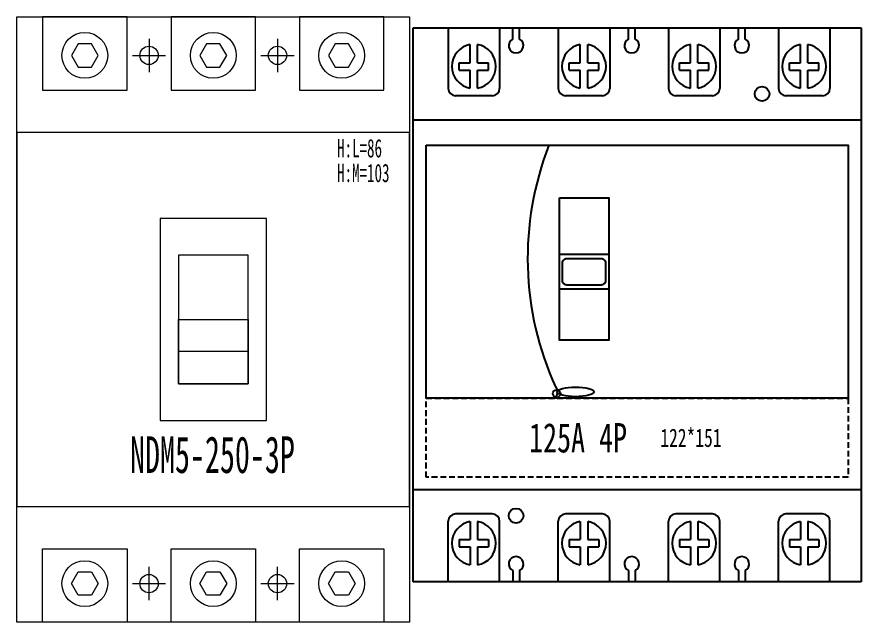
# Model space of a CAD drawing. Extents: x 315613 to 316313, y 295845 to 298045.
# Drawn here: x 315846.6 to 316076.6, y 296573.6 to 296738.6 of the extents above; entities that cross this region are included whole.
import ezdxf
from ezdxf.enums import TextEntityAlignment as Align

# ---------------------------------------------------------------- set-up
doc = ezdxf.new("R2010")
doc.units = 0
doc.header["$MEASUREMENT"] = 0
doc.linetypes.add('HIDDEN2', pattern=[4.7625, 3.175, -1.5875])
doc.layers.add('元件', color=7, linetype='Continuous')
doc.layers.add('细线', color=7, linetype='Continuous', lineweight=0)
doc.styles.add('GH-CZC', font='', dxfattribs={"width": 0.7})
doc.styles.add('宋', font='', dxfattribs={"width": 0.7})
doc.styles.get('GH-CZC').set_extended_font_data('SimSun')
doc.styles.get('宋').set_extended_font_data('SimSun')

# ---------------------------------------------------------------- blocks, each defined once
blk = doc.blocks.new('Manufacturer光辉PartName塑壳断路器Series4PShellFrameLimitingCurrentRemarkPartTypeMinCurrent16MaxCurrent125Poles4PMinPower0MaxPower0LibType2DelFlgfalseUpdateDate')
at = {"layer": '元件', "color": 0, "transparency": 33554687}
for p, q in [((-51.5, 75.5), (-51.5, 59)), ((-37.5, 75.5), (-37.5, 59)), ((-33.9, 72.43), (-33.9, 75.5)), ((-32.1, 72.43), (-32.1, 75.5)), ((-21.5, 75.5), (-21.5, 59)), ((-7.5, 75.5), (-7.5, 59)), ((-2.4, 72.43), (-2.4, 75.5)), ((-0.6, 72.43), (-0.6, 75.5)), ((8.5, 75.5), (8.5, 59)), ((22.5, 75.5), (22.5, 59)), ((27.6, 72.43), (27.6, 75.5)), ((29.4, 72.43), (29.4, 75.5)), ((38.5, 75.5), (38.5, 59)), ((52.5, 75.5), (52.5, 59)), ((-45.5, 66), (-45.5, 70.92)), ((-43.5, 66), (-43.5, 70.92)), ((-15.5, 66), (-15.5, 70.92)), ((-13.5, 66), (-13.5, 70.92)), ((14.5, 66), (14.5, 70.92)), ((16.5, 66), (16.5, 70.92)), ((44.5, 66), (44.5, 70.92)), ((46.5, 66), (46.5, 70.92)), ((-48.5, 64), (-48.5, 66)), ((-48.5, 66), (-45.5, 66)), ((-43.5, 66), (-40.5, 66)), ((-40.5, 64), (-40.5, 66)), ((-18.5, 66), (-15.5, 66)), ((-18.5, 64), (-18.5, 66)), ((-13.5, 66), (-10.5, 66)), ((-10.5, 64), (-10.5, 66)), ((11.5, 64), (11.5, 66)), ((11.5, 66), (14.5, 66)), ((16.5, 66), (19.5, 66)), ((19.5, 64), (19.5, 66)), ((41.5, 64), (41.5, 66)), ((41.5, 66), (44.5, 66)), ((46.5, 66), (49.5, 66)), ((49.5, 64), (49.5, 66)), ((-48.5, 64), (-45.5, 64)), ((-45.5, 59.08), (-45.5, 64)), ((-43.5, 64), (-40.5, 64)), ((-43.5, 59.08), (-43.5, 64)), ((-18.5, 64), (-15.5, 64)), ((-15.5, 59.08), (-15.5, 64)), ((-13.5, 59.08), (-13.5, 64)), ((-13.5, 64), (-10.5, 64)), ((11.5, 64), (14.5, 64)), ((14.5, 59.08), (14.5, 64)), ((16.5, 64), (19.5, 64)), ((16.5, 59.08), (16.5, 64)), ((41.5, 64), (44.5, 64)), ((44.5, 59.08), (44.5, 64)), ((46.5, 64), (49.5, 64)), ((46.5, 59.08), (46.5, 64)), ((-39.5, 57), (-49.5, 57)), ((-9.5, 57), (-19.5, 57)), ((20.5, 57), (10.5, 57)), ((50.5, 57), (40.5, 57)), ((-61, 50.39), (61, 50.39)), ((-61, -50.39), (61, -50.39)), ((-39.5, -57), (-49.5, -57)), ((-9.5, -57), (-19.5, -57)), ((20.5, -57), (10.5, -57)), ((50.5, -57), (40.5, -57)), ((-51.5, -75.5), (-51.5, -59)), ((-45.5, -59.08), (-45.5, -64)), ((-43.5, -59.08), (-43.5, -64)), ((-37.5, -75.5), (-37.5, -59)), ((-21.5, -75.5), (-21.5, -59)), ((-15.5, -59.08), (-15.5, -64)), ((-13.5, -59.08), (-13.5, -64)), ((-7.5, -75.5), (-7.5, -59)), ((8.5, -75.5), (8.5, -59)), ((14.5, -59.08), (14.5, -64)), ((16.5, -59.08), (16.5, -64)), ((22.5, -75.5), (22.5, -59)), ((38.5, -75.5), (38.5, -59)), ((44.5, -59.08), (44.5, -64)), ((46.5, -59.08), (46.5, -64)), ((52.5, -75.5), (52.5, -59)), ((-48.5, -64), (-45.5, -64)), ((-48.5, -64), (-48.5, -66)), ((-43.5, -64), (-40.5, -64)), ((-40.5, -64), (-40.5, -66)), ((-18.5, -64), (-18.5, -66)), ((-18.5, -64), (-15.5, -64)), ((-13.5, -64), (-10.5, -64)), ((-10.5, -64), (-10.5, -66)), ((11.5, -64), (14.5, -64)), ((11.5, -64), (11.5, -66)), ((16.5, -64), (19.5, -64)), ((19.5, -64), (19.5, -66)), ((41.5, -64), (41.5, -66)), ((41.5, -64), (44.5, -64)), ((46.5, -64), (49.5, -64)), ((49.5, -64), (49.5, -66)), ((-48.5, -66), (-45.5, -66)), ((-45.5, -66), (-45.5, -70.92)), ((-43.5, -66), (-40.5, -66)), ((-43.5, -66), (-43.5, -70.92)), ((-18.5, -66), (-15.5, -66)), ((-15.5, -66), (-15.5, -70.92)), ((-13.5, -66), (-13.5, -70.92)), ((-13.5, -66), (-10.5, -66)), ((11.5, -66), (14.5, -66)), ((14.5, -66), (14.5, -70.92)), ((16.5, -66), (19.5, -66)), ((16.5, -66), (16.5, -70.92)), ((41.5, -66), (44.5, -66)), ((44.5, -66), (44.5, -70.92)), ((46.5, -66), (46.5, -70.92)), ((46.5, -66), (49.5, -66)), ((-33.9, -72.43), (-33.9, -75.5)), ((-32.1, -72.43), (-32.1, -75.5)), ((-2.4, -72.43), (-2.4, -75.5)), ((-0.6, -72.43), (-0.6, -75.5)), ((27.6, -72.43), (27.6, -75.5)), ((29.4, -72.43), (29.4, -75.5))]:
    blk.add_line(p, q, dxfattribs=at)
for points in [[(-61, -75.5), (-61, 75.5)], [(-61, 75.5), (61, 75.5)], [(61, 75.5), (61, -75.5)], [(61, -75.5), (-61, -75.5)]]:
    blk.add_lwpolyline(points, dxfattribs=at)
for points in [[(-57.5, 43.5), (57.5, 43.5), (57.5, -25.5), (-57.5, -25.5)], [(-21.22, 29.14), (-7.78, 29.14), (-7.78, -9.6), (-21.22, -9.6)], [(-21.22, 13.76), (-7.78, 13.76), (-7.78, 4.24), (-21.22, 4.24)]]:
    blk.add_lwpolyline(points, close=True, dxfattribs=at)
blk.add_lwpolyline([(-19.19, 12.61), (-9.81, 12.61, -0.414214), (-8.61, 11.41), (-8.61, 6.59, -0.414214), (-9.81, 5.39), (-19.19, 5.39, -0.414214), (-20.39, 6.59), (-20.39, 11.41, -0.414214)], format="xyb", close=True, dxfattribs=at)
at = {"layer": '元件', "color": 0, "linetype": 'HIDDEN2', "ltscale": 0.5, "transparency": 33554687}
blk.add_lwpolyline([(-57.5, -25.5), (57.5, -25.5), (57.5, -47), (-57.5, -47)], close=True, dxfattribs=at)
at = {"layer": '元件', "color": 0, "linetype": 'ByBlock', "transparency": 33554687}
for centre in [(34, 57.5), (-33, -57.5)]:
    blk.add_circle(centre, 2, dxfattribs=at)
at = {"layer": '元件', "color": 0, "transparency": 33554687}
blk.add_circle((-21.96, -24.22), 1.02, dxfattribs=at)
for centre, radius, start, end in [((-33, 70.65), 2, 116.839, 63.161), ((-1.5, 70.65), 2, 116.839, 63.161), ((28.5, 70.65), 2, 116.839, 63.161), ((-44.5, 65), 6, 99.5941, 260.4059), ((-44.5, 65), 6, 279.5941, 80.4059), ((-14.5, 65), 6, 99.5941, 260.4059), ((-14.5, 65), 6, 279.5941, 80.4059), ((15.5, 65), 6, 99.5941, 260.4059), ((15.5, 65), 6, 279.5941, 80.4059), ((45.5, 65), 6, 99.5941, 260.4059), ((45.5, 65), 6, 279.5941, 80.4059), ((-49.5, 59), 2, 180, 270), ((-39.5, 59), 2, 270, 0), ((-19.5, 59), 2, 180, 270), ((-9.5, 59), 2, 270, 0), ((10.5, 59), 2, 180, 270), ((20.5, 59), 2, 270, 0), ((40.5, 59), 2, 180, 270), ((50.5, 59), 2, 270, 0), ((54.93, 12.69), 84.78, 158.6859, 204.5341), ((-23.47, -23.79), 1.8, 251.3296, 44.8965), ((-49.5, -59), 2, 90, 180), ((-39.5, -59), 2, 0, 90), ((-19.5, -59), 2, 90, 180), ((-9.5, -59), 2, 0, 90), ((10.5, -59), 2, 90, 180), ((20.5, -59), 2, 0, 90), ((40.5, -59), 2, 90, 180), ((50.5, -59), 2, 0, 90), ((-44.5, -65), 6, 99.5941, 260.4059), ((-44.5, -65), 6, 279.5941, 80.4059), ((-14.5, -65), 6, 99.5941, 260.4059), ((-14.5, -65), 6, 279.5941, 80.4059), ((15.5, -65), 6, 99.5941, 260.4059), ((15.5, -65), 6, 279.5941, 80.4059), ((45.5, -65), 6, 99.5941, 260.4059), ((45.5, -65), 6, 279.5941, 80.4059), ((-33, -70.65), 2, 296.839, 243.161), ((-1.5, -70.65), 2, 296.839, 243.161), ((28.5, -70.65), 2, 296.839, 243.161)]:
    blk.add_arc(centre, radius, start, end, dxfattribs=at)
blk.add_ellipse((-16.79, -23.74), major_axis=(-5, 0), ratio=0.263531, dxfattribs=at)
at = {"layer": '元件', "color": 0, "transparency": 33554687, "width": 0.7}
blk.add_text('125A 4P', height=8, dxfattribs=at).set_placement((-29.45, -36.25), align=Align.MIDDLE_LEFT)
at = {"layer": '元件', "color": 0, "transparency": 33554687, "style": 'GH-CZC', "width": 0.7}
blk.add_text('122*151', height=5, dxfattribs=at).set_placement((14.63, -36.25), align=Align.MIDDLE_CENTER)
blk = doc.blocks.new('Manufacturer光辉PartName塑壳断路器Series250ShellFrameLimitingCurrentRemarkPartTypeMinCurrent100MaxCurrent250Poles3PMinPower0MaxPower0LibType2DelFlgfalseUpdateDate')
at = {"layer": '细线'}
for p, q in [((-17.5, 76.53), (-17.5, 67.47)), ((17.5, 76.53), (17.5, 67.47)), ((-22.03, 72), (-12.97, 72)), ((12.97, 72), (22.03, 72)), ((-17.5, -76.53), (-17.5, -67.47)), ((17.5, -76.53), (17.5, -67.47)), ((-22.03, -72), (-12.97, -72)), ((12.97, -72), (22.03, -72))]:
    blk.add_line(p, q, dxfattribs=at)
for points in [[(-53.5, 82.5), (53.5, 82.5), (53.5, -82.5), (-53.5, -82.5)], [(-46.5, 62.5), (-23.5, 62.5), (-23.5, 82.5), (-46.5, 82.5)], [(-11.5, 62.5), (11.5, 62.5), (11.5, 82.5), (-11.5, 82.5)], [(23.5, 62.5), (46.5, 62.5), (46.5, 82.5), (23.5, 82.5)], [(-53.5, -51), (53.5, -51), (53.5, 51), (-53.5, 51)], [(-14.5, -27.5), (14.5, -27.5), (14.5, 27.5), (-14.5, 27.5)], [(-9.5, -17.5), (9.5, -17.5), (9.5, 17.5), (-9.5, 17.5)], [(-9.5, 0), (9.5, 0), (9.5, -17.5), (-9.5, -17.5)], [(-9.5, 0), (9.5, 0), (9.5, -8.75), (-9.5, -8.75)], [(-46.5, -62.5), (-23.5, -62.5), (-23.5, -82.5), (-46.5, -82.5)], [(-11.5, -62.5), (11.5, -62.5), (11.5, -82.5), (-11.5, -82.5)], [(23.5, -62.5), (46.5, -62.5), (46.5, -82.5), (23.5, -82.5)]]:
    blk.add_lwpolyline(points, close=True, dxfattribs=at)
at = {"layer": '细线', "color": 7}
for points in [[(-31.35, 72), (-33.17, 75.17), (-36.83, 75.17), (-38.65, 72), (-36.83, 68.83), (-33.17, 68.83)], [(3.65, 72), (1.83, 75.17), (-1.83, 75.17), (-3.65, 72), (-1.83, 68.83), (1.83, 68.83)], [(38.65, 72), (36.83, 75.17), (33.17, 75.17), (31.35, 72), (33.17, 68.83), (36.83, 68.83)], [(-31.35, -72), (-33.17, -75.17), (-36.83, -75.17), (-38.65, -72), (-36.83, -68.83), (-33.17, -68.83)], [(3.65, -72), (1.83, -75.17), (-1.83, -75.17), (-3.65, -72), (-1.83, -68.83), (1.83, -68.83)], [(38.65, -72), (36.83, -75.17), (33.17, -75.17), (31.35, -72), (33.17, -68.83), (36.83, -68.83)]]:
    blk.add_lwpolyline(points, close=True, dxfattribs=at)
for centre in [(-35, 72), (0, 72), (35, 72), (-35, -72), (0, -72), (35, -72)]:
    blk.add_circle(centre, 6.24, dxfattribs=at)
at = {"layer": '细线'}
for centre in [(-17.5, 72), (17.5, 72), (-17.5, -72), (17.5, -72)]:
    blk.add_circle(centre, 2.5, dxfattribs=at)
at = {"layer": '细线', "color": 7, "attachment_point": 1, "style": '宋'}
for s, insert, char_height, width in [('\\pxql;{\\fFangSong_GB2312|b0|i0|c134|p49;\\W0.6;H:L=86}', (33.73, 49.19), 5, 16.7991), ('\\pxql;{\\fFangSong_GB2312|b0|i0|c134|p49;\\W0.6;H:M=103}', (33.73, 42.45), 5, 16.7991), ('\\pxql;{\\fFangSong_GB2312|b0|i0|c134|p49;\\W0.6;NDM5-250-3P}', (-22.68, -31.84), 10, 49.2649)]:
    blk.add_mtext(s, dxfattribs=dict(at, insert=insert, char_height=char_height, width=width))

msp = doc.modelspace()

# ---------------------------------------------------------------- block references
for name, p in [('Manufacturer光辉PartName塑壳断路器Series250ShellFrameLimitingCurrentRemarkPartTypeMinCurrent100MaxCurrent250Poles3PMinPower0MaxPower0LibType2DelFlgfalseUpdateDate', (315900.14, 296656.13)), ('Manufacturer光辉PartName塑壳断路器Series4PShellFrameLimitingCurrentRemarkPartTypeMinCurrent16MaxCurrent125Poles4PMinPower0MaxPower0LibType2DelFlgfalseUpdateDate', (316015.64, 296660.14))]:
    msp.add_blockref(name, p)

doc.saveas('drawing.dxf')
